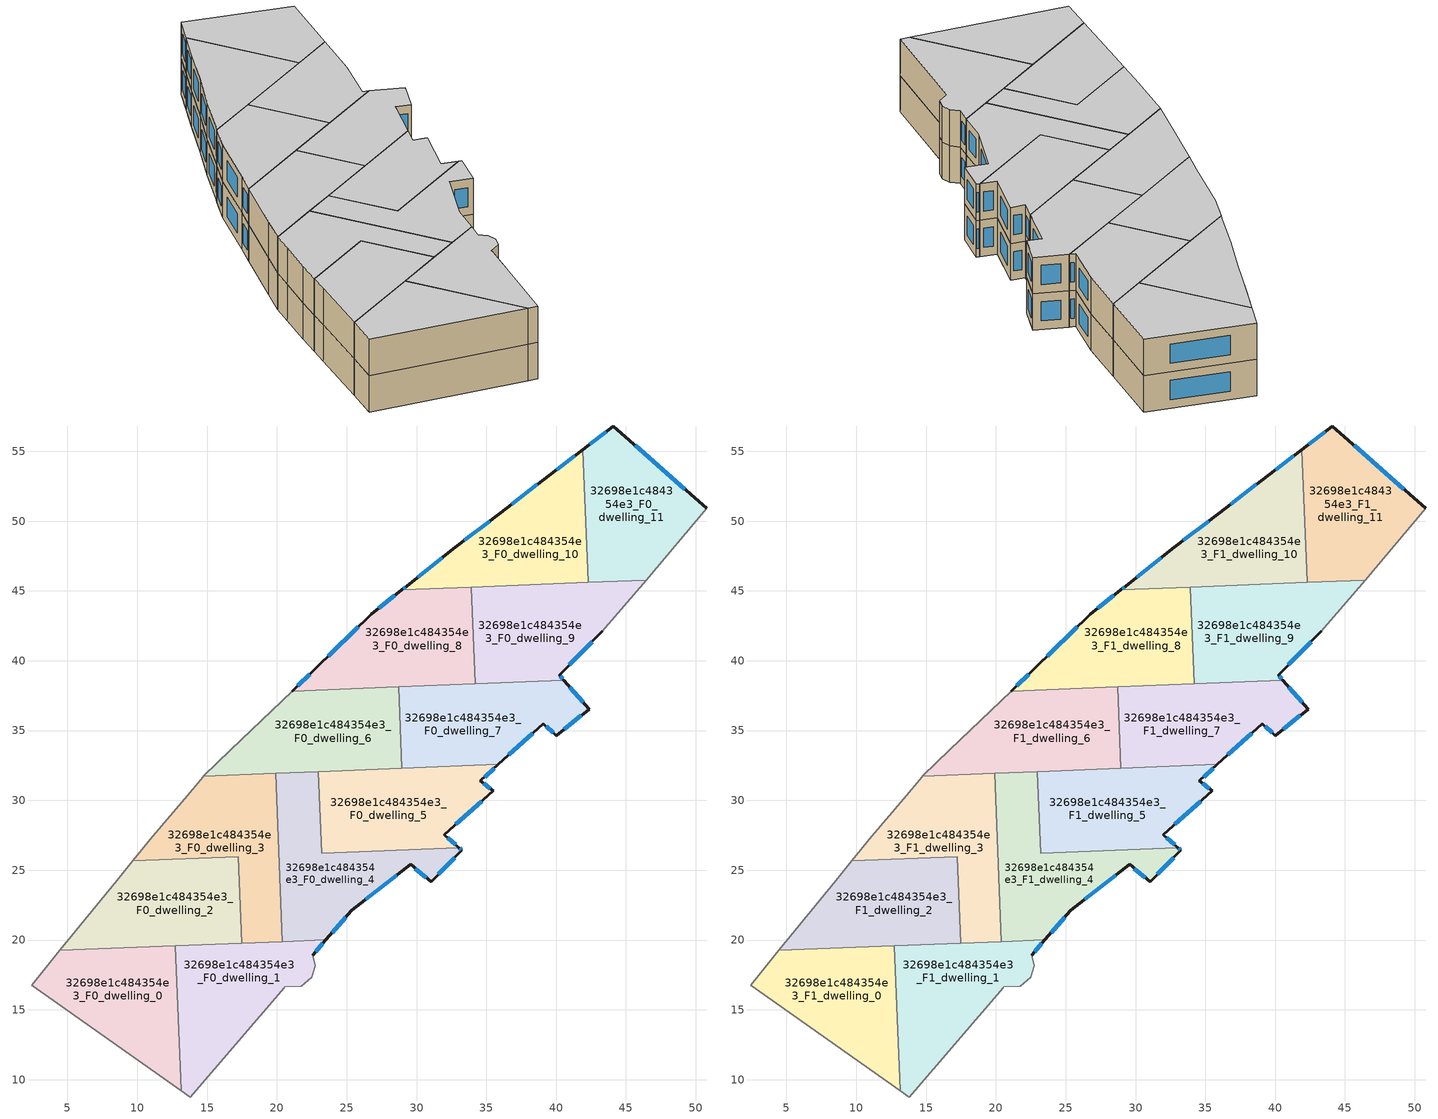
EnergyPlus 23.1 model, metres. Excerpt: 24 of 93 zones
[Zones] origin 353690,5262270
32698e1c484354e3_F0_dwelling_0
 floor ground (EU_floor_Construction): 12.72,19.59 13.14,9.21 2.43,16.77 4.46,19.25 z0
 wall adiabatic (EU_wall_Construction): 12.72,19.59 4.46,19.25 2.43,16.77 13.14,9.21 z0:3
 wall to 32698e1c484354e3_F0_dwelling_1 (EU_wall_Construction): 13.14,9.21 12.72,19.59 z0:3
32698e1c484354e3_F0_dwelling_1
 floor ground (EU_floor_Construction): 23.52,20.02 22.56,18.91 22.74,18.15 22.5,17.33 21.73,16.68 20.58,16.64 20.54,16.59 13.79,8.76 13.14,9.21 12.72,19.59 z0
 wall outside (EU_wall_Construction): 22.56,18.91 23.52,20.02 z0:3
 wall adiabatic (EU_wall_Construction): 13.14,9.21 13.79,8.76 20.54,16.59 20.58,16.64 21.73,16.68 22.5,17.33 22.74,18.15 22.56,18.91 z0:3
 wall to 32698e1c484354e3_F0_dwelling_2 (EU_wall_Construction): 17.5,19.78 12.72,19.59 z0:3
 wall to 32698e1c484354e3_F0_dwelling_4 (EU_wall_Construction): 23.52,20.02 20.39,19.89 z0:3
 wall to 32698e1c484354e3_F0_dwelling_3 (EU_wall_Construction): 20.39,19.89 17.5,19.78 z0:3
 window (EU_Window_Construction): 22.78,19.17 23.29,19.76 z0.7:2.3
32698e1c484354e3_F0_dwelling_10
 floor ground (EU_floor_Construction): 41.91,55.12 42.29,45.62 28.96,45.08 29.28,45.34 32.64,48.02 36.03,50.59 39.47,53.25 z0
 wall outside (EU_wall_Construction): 41.91,55.12 39.47,53.25 36.03,50.59 32.64,48.02 29.28,45.34 28.96,45.08 z0:3
 wall to 32698e1c484354e3_F0_dwelling_11 (EU_wall_Construction): 42.29,45.62 41.91,55.12 z0:3
 wall to 32698e1c484354e3_F0_dwelling_9 (EU_wall_Construction): 33.94,45.28 42.29,45.62 z0:3
 wall to 32698e1c484354e3_F0_dwelling_8 (EU_wall_Construction): 28.96,45.08 33.94,45.28 z0:3
 window (EU_Window_Construction): 29.21,45.28 29.03,45.15 / 31.85,47.39 30.07,45.97 / 35.23,49.99 33.43,48.62 / 38.66,52.63 36.84,51.22 / 41.33,54.68 40.04,53.69 z0.7:2.3
32698e1c484354e3_F0_dwelling_11
 floor ground (EU_floor_Construction): 50.79,50.91 46.44,45.79 42.29,45.62 41.91,55.12 44.11,56.82 z0
 wall outside (EU_wall_Construction): 50.79,50.91 44.11,56.82 41.91,55.12 z0:3
 wall adiabatic (EU_wall_Construction): 46.44,45.79 50.79,50.91 z0:3
 wall to 32698e1c484354e3_F0_dwelling_9 (EU_wall_Construction): 42.29,45.62 46.44,45.79 z0:3
 window (EU_Window_Construction): 43.59,56.42 42.42,55.52 / 49.22,52.3 45.68,55.43 z0.7:2.3
32698e1c484354e3_F0_dwelling_2
 floor ground (EU_floor_Construction): 17.25,25.97 17.5,19.78 4.46,19.25 8.53,24.25 9.68,25.67 z0
 wall adiabatic (EU_wall_Construction): 9.68,25.67 8.53,24.25 4.46,19.25 12.72,19.59 z0:3
 wall to 32698e1c484354e3_F0_dwelling_3 (EU_wall_Construction): 17.5,19.78 17.25,25.97 9.68,25.67 z0:3
32698e1c484354e3_F0_dwelling_3
 floor ground (EU_floor_Construction): 19.91,31.93 20.39,19.89 17.5,19.78 17.25,25.97 9.68,25.67 11.1,27.43 13.41,30.13 14.72,31.71 14.73,31.73 z0
 wall adiabatic (EU_wall_Construction): 14.73,31.73 14.72,31.71 13.41,30.13 11.1,27.43 9.68,25.67 z0:3
 wall to 32698e1c484354e3_F0_dwelling_4 (EU_wall_Construction): 20.39,19.89 19.91,31.93 z0:3
 wall to 32698e1c484354e3_F0_dwelling_6 (EU_wall_Construction): 19.91,31.93 14.73,31.73 z0:3
32698e1c484354e3_F0_dwelling_4
 floor ground (EU_floor_Construction): 33.04,26.6 33.25,26.42 31.04,24.17 29.57,25.41 25.36,22.15 23.52,20.02 20.39,19.89 19.91,31.93 22.98,32.06 23.21,26.21 z0
 wall outside (EU_wall_Construction): 23.52,20.02 25.36,22.15 29.57,25.41 31.04,24.17 33.25,26.42 33.04,26.6 z0:3
 wall to 32698e1c484354e3_F0_dwelling_5 (EU_wall_Construction): 33.04,26.6 23.21,26.21 22.98,32.06 z0:3
 wall to 32698e1c484354e3_F0_dwelling_6 (EU_wall_Construction): 22.98,32.06 19.91,31.93 z0:3
 window (EU_Window_Construction): 23.95,20.52 24.93,21.65 / 33.2,26.46 33.09,26.56 / 31.56,24.7 32.73,25.89 / 29.91,25.12 30.69,24.46 / 26.35,22.91 28.58,24.64 z0.7:2.3
32698e1c484354e3_F0_dwelling_5
 floor ground (EU_floor_Construction): 35.87,32.58 34.58,31.4 35.51,30.68 31.99,27.54 33.04,26.6 23.21,26.21 22.98,32.06 z0
 wall outside (EU_wall_Construction): 33.04,26.6 31.99,27.54 35.51,30.68 34.58,31.4 35.87,32.58 z0:3
 wall to 32698e1c484354e3_F0_dwelling_7 (EU_wall_Construction): 35.87,32.58 28.95,32.3 z0:3
 wall to 32698e1c484354e3_F0_dwelling_6 (EU_wall_Construction): 28.95,32.3 22.98,32.06 z0:3
 window (EU_Window_Construction): 32.79,26.82 32.24,27.32 / 34.88,31.68 35.56,32.3 / 35.29,30.85 34.8,31.23 / 32.82,28.28 34.68,29.94 z0.7:2.3
32698e1c484354e3_F0_dwelling_6
 floor ground (EU_floor_Construction): 28.72,38.13 28.95,32.3 14.73,31.73 16.69,33.62 21.09,37.83 z0
 wall adiabatic (EU_wall_Construction): 21.09,37.83 16.69,33.62 14.73,31.73 z0:3
 wall to 32698e1c484354e3_F0_dwelling_7 (EU_wall_Construction): 28.95,32.3 28.72,38.13 z0:3
 wall to 32698e1c484354e3_F0_dwelling_8 (EU_wall_Construction): 28.72,38.13 21.09,37.83 z0:3
32698e1c484354e3_F0_dwelling_7
 floor ground (EU_floor_Construction): 40.53,38.61 42.36,36.53 40.02,34.63 39.07,35.5 35.87,32.58 28.95,32.3 28.72,38.13 z0
 wall outside (EU_wall_Construction): 35.87,32.58 39.07,35.5 40.02,34.63 42.36,36.53 40.53,38.61 z0:3
 wall to 32698e1c484354e3_F0_dwelling_9 (EU_wall_Construction): 40.53,38.61 34.21,38.36 z0:3
 wall to 32698e1c484354e3_F0_dwelling_8 (EU_wall_Construction): 34.22,38.36 28.72,38.13 z0:3
 window (EU_Window_Construction): 36.62,33.26 38.32,34.82 / 41.93,37.02 40.96,38.12 / 40.57,35.08 41.81,36.09 / 39.29,35.3 39.8,34.84 z0.7:2.3
32698e1c484354e3_F0_dwelling_8
 floor ground (EU_floor_Construction): 33.94,45.28 34.22,38.36 21.09,37.83 22.74,39.41 26.77,43.35 28.96,45.08 z0
 wall outside (EU_wall_Construction): 28.96,45.08 26.77,43.35 22.74,39.41 21.09,37.83 z0:3
 wall to 32698e1c484354e3_F0_dwelling_9 (EU_wall_Construction): 34.22,38.36 33.94,45.28 z0:3
 window (EU_Window_Construction): 22.36,39.04 21.48,38.2 / 25.82,42.42 23.69,40.34 / 28.44,44.68 27.28,43.76 z0.7:2.3
32698e1c484354e3_F0_dwelling_9
 floor ground (EU_floor_Construction): 46.44,45.79 43.32,42.11 40.21,38.98 40.53,38.61 34.22,38.36 33.94,45.28 z0
 wall outside (EU_wall_Construction): 40.53,38.61 40.21,38.98 43.32,42.11 z0:3
 wall adiabatic (EU_wall_Construction): 43.32,42.11 46.44,45.79 z0:3
 window (EU_Window_Construction): 40.94,39.71 42.59,41.38 / 40.46,38.7 40.29,38.89 z0.7:2.3
32698e1c484354e3_F1_dwelling_0
 floor to 32698e1c484354e3_F0_dwelling_0 (EU_floor_Construction): 12.72,19.59 13.14,9.21 2.43,16.77 4.46,19.25 z3
 wall adiabatic (EU_wall_Construction): 12.72,19.59 4.46,19.25 2.43,16.77 13.14,9.21 z3:6
 wall to 32698e1c484354e3_F1_dwelling_1 (EU_wall_Construction): 13.14,9.21 12.72,19.59 z3:6
 ceiling to 32698e1c484354e3_F2_dwelling_0 (EU_floor_Construction): 13.14,9.21 12.72,19.59 4.46,19.25 2.43,16.77 z6
32698e1c484354e3_F1_dwelling_1
 floor to 32698e1c484354e3_F0_dwelling_1 (EU_floor_Construction): 23.52,20.02 22.56,18.91 22.74,18.15 22.5,17.33 21.73,16.68 20.58,16.64 20.54,16.59 13.79,8.76 13.14,9.21 12.72,19.59 z3
 wall outside (EU_wall_Construction): 22.56,18.91 23.52,20.02 z3:6
 wall adiabatic (EU_wall_Construction): 13.14,9.21 13.79,8.76 20.54,16.59 20.58,16.64 21.73,16.68 22.5,17.33 22.74,18.15 22.56,18.91 z3:6
 wall to 32698e1c484354e3_F1_dwelling_2 (EU_wall_Construction): 17.5,19.78 12.72,19.59 z3:6
 wall to 32698e1c484354e3_F1_dwelling_4 (EU_wall_Construction): 23.52,20.02 20.39,19.89 z3:6
 wall to 32698e1c484354e3_F1_dwelling_3 (EU_wall_Construction): 20.39,19.89 17.5,19.78 z3:6
 window (EU_Window_Construction): 22.78,19.17 23.29,19.76 z3.7:5.3
 ceiling to 32698e1c484354e3_F2_dwelling_1 (EU_floor_Construction): 21.73,16.68 22.5,17.33 22.74,18.15 22.56,18.91 23.52,20.02 12.72,19.59 13.14,9.21 13.79,8.76 20.54,16.59 20.58,16.64 z6
32698e1c484354e3_F1_dwelling_10
 floor to 32698e1c484354e3_F0_dwelling_10 (EU_floor_Construction): 41.91,55.12 42.29,45.62 28.96,45.08 29.28,45.34 32.64,48.02 36.03,50.59 39.47,53.25 z3
 wall outside (EU_wall_Construction): 41.91,55.12 39.47,53.25 36.03,50.59 32.64,48.02 29.28,45.34 28.96,45.08 z3:6
 wall to 32698e1c484354e3_F1_dwelling_11 (EU_wall_Construction): 42.29,45.62 41.91,55.12 z3:6
 wall to 32698e1c484354e3_F1_dwelling_9 (EU_wall_Construction): 33.94,45.28 42.29,45.62 z3:6
 wall to 32698e1c484354e3_F1_dwelling_8 (EU_wall_Construction): 28.96,45.08 33.94,45.28 z3:6
 window (EU_Window_Construction): 29.21,45.28 29.03,45.15 / 31.85,47.39 30.07,45.97 / 35.23,49.99 33.43,48.62 / 38.66,52.63 36.84,51.22 / 41.33,54.68 40.04,53.69 z3.7:5.3
 ceiling to 32698e1c484354e3_F2_dwelling_10 (EU_floor_Construction): 42.29,45.62 41.91,55.12 39.47,53.25 36.03,50.59 32.64,48.02 29.28,45.34 28.96,45.08 z6
32698e1c484354e3_F1_dwelling_11
 floor to 32698e1c484354e3_F0_dwelling_11 (EU_floor_Construction): 50.79,50.91 46.44,45.79 42.29,45.62 41.91,55.12 44.11,56.82 z3
 wall outside (EU_wall_Construction): 50.79,50.91 44.11,56.82 41.91,55.12 z3:6
 wall adiabatic (EU_wall_Construction): 46.44,45.79 50.79,50.91 z3:6
 wall to 32698e1c484354e3_F1_dwelling_9 (EU_wall_Construction): 42.29,45.62 46.44,45.79 z3:6
 window (EU_Window_Construction): 43.59,56.42 42.42,55.52 / 49.22,52.3 45.68,55.43 z3.7:5.3
 ceiling to 32698e1c484354e3_F2_dwelling_11 (EU_floor_Construction): 46.44,45.79 50.79,50.91 44.11,56.82 41.91,55.12 42.29,45.62 z6
32698e1c484354e3_F1_dwelling_2
 floor to 32698e1c484354e3_F0_dwelling_2 (EU_floor_Construction): 17.25,25.97 17.5,19.78 4.46,19.25 8.53,24.25 9.68,25.67 z3
 wall adiabatic (EU_wall_Construction): 9.68,25.67 8.53,24.25 4.46,19.25 12.72,19.59 z3:6
 wall to 32698e1c484354e3_F1_dwelling_3 (EU_wall_Construction): 17.5,19.78 17.25,25.97 9.68,25.67 z3:6
 ceiling to 32698e1c484354e3_F2_dwelling_2 (EU_floor_Construction): 17.5,19.78 17.25,25.97 9.68,25.67 8.53,24.25 4.46,19.25 z6
32698e1c484354e3_F1_dwelling_3
 floor to 32698e1c484354e3_F0_dwelling_3 (EU_floor_Construction): 19.91,31.93 20.39,19.89 17.5,19.78 17.25,25.97 9.68,25.67 11.1,27.43 13.41,30.13 14.72,31.71 14.73,31.73 z3
 wall adiabatic (EU_wall_Construction): 14.73,31.73 14.72,31.71 13.41,30.13 11.1,27.43 9.68,25.67 z3:6
 wall to 32698e1c484354e3_F1_dwelling_4 (EU_wall_Construction): 20.39,19.89 19.91,31.93 z3:6
 wall to 32698e1c484354e3_F1_dwelling_6 (EU_wall_Construction): 19.91,31.93 14.73,31.73 z3:6
 ceiling to 32698e1c484354e3_F2_dwelling_3 (EU_floor_Construction): 20.39,19.89 19.91,31.93 14.73,31.73 14.72,31.71 13.41,30.13 11.1,27.43 9.68,25.67 17.25,25.97 17.5,19.78 z6
32698e1c484354e3_F1_dwelling_4
 floor to 32698e1c484354e3_F0_dwelling_4 (EU_floor_Construction): 33.04,26.6 33.25,26.42 31.04,24.17 29.57,25.41 25.36,22.15 23.52,20.02 20.39,19.89 19.91,31.93 22.98,32.06 23.21,26.21 z3
 wall outside (EU_wall_Construction): 23.52,20.02 25.36,22.15 29.57,25.41 31.04,24.17 33.25,26.42 33.04,26.6 z3:6
 wall to 32698e1c484354e3_F1_dwelling_5 (EU_wall_Construction): 33.04,26.6 23.21,26.21 22.98,32.06 z3:6
 wall to 32698e1c484354e3_F1_dwelling_6 (EU_wall_Construction): 22.98,32.06 19.91,31.93 z3:6
 window (EU_Window_Construction): 23.95,20.52 24.93,21.65 / 33.2,26.46 33.09,26.56 / 31.56,24.7 32.73,25.89 / 29.91,25.12 30.69,24.46 / 26.35,22.91 28.58,24.64 z3.7:5.3
 ceiling to 32698e1c484354e3_F2_dwelling_4 (EU_floor_Construction): 31.04,24.17 33.25,26.42 33.04,26.6 23.21,26.21 22.98,32.06 19.91,31.93 20.39,19.89 23.52,20.02 25.36,22.15 29.57,25.41 z6
32698e1c484354e3_F1_dwelling_5
 floor to 32698e1c484354e3_F0_dwelling_5 (EU_floor_Construction): 35.87,32.58 34.58,31.4 35.51,30.68 31.99,27.54 33.04,26.6 23.21,26.21 22.98,32.06 z3
 wall outside (EU_wall_Construction): 33.04,26.6 31.99,27.54 35.51,30.68 34.58,31.4 35.87,32.58 z3:6
 wall to 32698e1c484354e3_F1_dwelling_7 (EU_wall_Construction): 35.87,32.58 28.95,32.3 z3:6
 wall to 32698e1c484354e3_F1_dwelling_6 (EU_wall_Construction): 28.95,32.3 22.98,32.06 z3:6
 window (EU_Window_Construction): 32.79,26.82 32.24,27.32 / 34.88,31.68 35.56,32.3 / 35.29,30.85 34.8,31.23 / 32.82,28.28 34.68,29.94 z3.7:5.3
 ceiling to 32698e1c484354e3_F2_dwelling_5 (EU_floor_Construction): 33.04,26.6 31.99,27.54 35.51,30.68 34.58,31.4 35.87,32.58 22.98,32.06 23.21,26.21 z6
32698e1c484354e3_F1_dwelling_6
 floor to 32698e1c484354e3_F0_dwelling_6 (EU_floor_Construction): 28.72,38.13 28.95,32.3 14.73,31.73 16.69,33.62 21.09,37.83 z3
 wall adiabatic (EU_wall_Construction): 21.09,37.83 16.69,33.62 14.73,31.73 z3:6
 wall to 32698e1c484354e3_F1_dwelling_7 (EU_wall_Construction): 28.95,32.3 28.72,38.13 z3:6
 wall to 32698e1c484354e3_F1_dwelling_8 (EU_wall_Construction): 28.72,38.13 21.09,37.83 z3:6
 ceiling to 32698e1c484354e3_F2_dwelling_6 (EU_floor_Construction): 28.95,32.3 28.72,38.13 21.09,37.83 16.69,33.62 14.73,31.73 z6
32698e1c484354e3_F1_dwelling_7
 floor to 32698e1c484354e3_F0_dwelling_7 (EU_floor_Construction): 40.53,38.61 42.36,36.53 40.02,34.63 39.07,35.5 35.87,32.58 28.95,32.3 28.72,38.13 z3
 wall outside (EU_wall_Construction): 35.87,32.58 39.07,35.5 40.02,34.63 42.36,36.53 40.53,38.61 z3:6
 wall to 32698e1c484354e3_F1_dwelling_9 (EU_wall_Construction): 40.53,38.61 34.21,38.36 z3:6
 wall to 32698e1c484354e3_F1_dwelling_8 (EU_wall_Construction): 34.22,38.36 28.72,38.13 z3:6
 window (EU_Window_Construction): 36.62,33.26 38.32,34.82 / 41.93,37.02 40.96,38.12 / 40.57,35.08 41.81,36.09 / 39.29,35.3 39.8,34.84 z3.7:5.3
 ceiling to 32698e1c484354e3_F2_dwelling_7 (EU_floor_Construction): 40.02,34.63 42.36,36.53 40.53,38.61 28.72,38.13 28.95,32.3 35.87,32.58 39.07,35.5 z6
32698e1c484354e3_F1_dwelling_8
 floor to 32698e1c484354e3_F0_dwelling_8 (EU_floor_Construction): 33.94,45.28 34.22,38.36 21.09,37.83 22.74,39.41 26.77,43.35 28.96,45.08 z3
 wall outside (EU_wall_Construction): 28.96,45.08 26.77,43.35 22.74,39.41 21.09,37.83 z3:6
 wall to 32698e1c484354e3_F1_dwelling_9 (EU_wall_Construction): 34.22,38.36 33.94,45.28 z3:6
 window (EU_Window_Construction): 22.36,39.04 21.48,38.2 / 25.82,42.42 23.69,40.34 / 28.44,44.68 27.28,43.76 z3.7:5.3
 ceiling to 32698e1c484354e3_F2_dwelling_8 (EU_floor_Construction): 34.22,38.36 33.94,45.28 28.96,45.08 26.77,43.35 22.74,39.41 21.09,37.83 z6
32698e1c484354e3_F1_dwelling_9
 floor to 32698e1c484354e3_F0_dwelling_9 (EU_floor_Construction): 46.44,45.79 43.32,42.11 40.21,38.98 40.53,38.61 34.22,38.36 33.94,45.28 z3
 wall outside (EU_wall_Construction): 40.53,38.61 40.21,38.98 43.32,42.11 z3:6
 wall adiabatic (EU_wall_Construction): 43.32,42.11 46.44,45.79 z3:6
 window (EU_Window_Construction): 40.94,39.71 42.59,41.38 / 40.46,38.7 40.29,38.89 z3.7:5.3
 ceiling to 32698e1c484354e3_F2_dwelling_9 (EU_floor_Construction): 43.32,42.11 46.44,45.79 33.94,45.28 34.22,38.36 40.53,38.61 40.21,38.98 z6
[Building]
EU S2 Campaign: North Axis=0; Terrain=City; Solar Distribution=FullExterior
[Site:Location]
Budapest.Ferenc.Liszt.Intl.AP: Latitude=47.437; Longitude=19.256; Time Zone=1; Elevation=185
[SizingPeriod:WeatherFileDays]
AnnualSizingPeriod: Begin Month=1; Begin Day of Month=1; End Month=12; End Day of Month=31; Day of Week for Start Day=Monday; Use Weather File Daylight Saving Period=No; Use Weather File Rain and Snow Indicators=No
[MATERIAL]
EU_InternalMass_Material: Roughness=MediumRough; Thickness=0.1; Conductivity=1; Density=1800; Specific Heat=900; Thermal Absorptance=0.9; Solar Absorptance=0.7; Visible Absorptance=0.7
[MATERIAL:NOMASS] Roughness=MediumRough; Thermal Absorptance=0.9; Solar Absorptance=0.7; Visible Absorptance=0.7
Name | Thermal Resistance
EU_wall_NoMass | 0.832559
EU_floor_NoMass | 0.872794
[WINDOWMATERIAL:SIMPLEGLAZINGSYSTEM]
EU_Window_SimpleGlazing: UFactor=2.79869; Solar Heat Gain Coefficient=0.75; Visible Transmittance=0.75
[CONSTRUCTION]
EU_wall_Construction: EU_wall_NoMass
EU_floor_Construction: EU_floor_NoMass
EU_Window_Construction: EU_Window_SimpleGlazing
EU_InternalMass_Construction: EU_InternalMass_Material
[ZONE] Type=1; Multiplier=1; Ceiling Height=autocalculate; Floor Area=autocalculate; Part of Total Floor Area=Yes
Name | Volume
32698e1c484354e3_F0_dwelling_0; 32698e1c484354e3_F1_dwelling_0; 32698e1c484354e3_F0_dwelling_11; 32698e1c484354e3_F1_dwelling_11 | 191.613
32698e1c484354e3_F0_dwelling_1; 32698e1c484354e3_F1_dwelling_1; 32698e1c484354e3_F0_dwelling_7; 32698e1c484354e3_F1_dwelling_7 | 191.618
32698e1c484354e3_F0_dwelling_10; 32698e1c484354e3_F1_dwelling_10; 32698e1c484354e3_F0_dwelling_8; 32698e1c484354e3_F1_dwelling_8 | 191.615
32698e1c484354e3_F0_dwelling_2; 32698e1c484354e3_F1_dwelling_2 | 191.607
32698e1c484354e3_F0_dwelling_3; 32698e1c484354e3_F1_dwelling_3 | 191.606
32698e1c484354e3_F0_dwelling_4; 32698e1c484354e3_F1_dwelling_4 | 191.629
32698e1c484354e3_F0_dwelling_5; 32698e1c484354e3_F1_dwelling_5; 32698e1c484354e3_F0_dwelling_9; 32698e1c484354e3_F1_dwelling_9 | 191.621
32698e1c484354e3_F0_dwelling_6; 32698e1c484354e3_F1_dwelling_6 | 191.62
[INTERNALMASS] Construction=EU_InternalMass_Construction
Name | Zone or ZoneList | Surface Area
32698e1c484354e3_F0_dwelling_0_EU_InternalMass | 32698e1c484354e3_F0_dwelling_0 | 63.8714
32698e1c484354e3_F0_dwelling_1_EU_InternalMass | 32698e1c484354e3_F0_dwelling_1 | 63.8723
32698e1c484354e3_F0_dwelling_2_EU_InternalMass | 32698e1c484354e3_F0_dwelling_2 | 63.869
32698e1c484354e3_F0_dwelling_3_EU_InternalMass | 32698e1c484354e3_F0_dwelling_3 | 63.8686
32698e1c484354e3_F0_dwelling_4_EU_InternalMass | 32698e1c484354e3_F0_dwelling_4 | 63.8767
32698e1c484354e3_F0_dwelling_5_EU_InternalMass | 32698e1c484354e3_F0_dwelling_5 | 63.8737
32698e1c484354e3_F0_dwelling_6_EU_InternalMass | 32698e1c484354e3_F0_dwelling_6 | 63.8744
32698e1c484354e3_F0_dwelling_7_EU_InternalMass | 32698e1c484354e3_F0_dwelling_7 | 63.8725
32698e1c484354e3_F0_dwelling_8_EU_InternalMass | 32698e1c484354e3_F0_dwelling_8 | 63.8726
32698e1c484354e3_F0_dwelling_9_EU_InternalMass | 32698e1c484354e3_F0_dwelling_9 | 63.8738
32698e1c484354e3_F0_dwelling_10_EU_InternalMass | 32698e1c484354e3_F0_dwelling_10 | 63.8712
32698e1c484354e3_F0_dwelling_11_EU_InternalMass | 32698e1c484354e3_F0_dwelling_11 | 63.8703
32698e1c484354e3_F1_dwelling_0_EU_InternalMass | 32698e1c484354e3_F1_dwelling_0 | 63.8714
32698e1c484354e3_F1_dwelling_1_EU_InternalMass | 32698e1c484354e3_F1_dwelling_1 | 63.8723
32698e1c484354e3_F1_dwelling_2_EU_InternalMass | 32698e1c484354e3_F1_dwelling_2 | 63.869
32698e1c484354e3_F1_dwelling_3_EU_InternalMass | 32698e1c484354e3_F1_dwelling_3 | 63.8686
32698e1c484354e3_F1_dwelling_4_EU_InternalMass | 32698e1c484354e3_F1_dwelling_4 | 63.8767
32698e1c484354e3_F1_dwelling_5_EU_InternalMass | 32698e1c484354e3_F1_dwelling_5 | 63.8737
32698e1c484354e3_F1_dwelling_6_EU_InternalMass | 32698e1c484354e3_F1_dwelling_6 | 63.8744
32698e1c484354e3_F1_dwelling_7_EU_InternalMass | 32698e1c484354e3_F1_dwelling_7 | 63.8725
32698e1c484354e3_F1_dwelling_8_EU_InternalMass | 32698e1c484354e3_F1_dwelling_8 | 63.8726
32698e1c484354e3_F1_dwelling_9_EU_InternalMass | 32698e1c484354e3_F1_dwelling_9 | 63.8738
32698e1c484354e3_F1_dwelling_10_EU_InternalMass | 32698e1c484354e3_F1_dwelling_10 | 63.8712
32698e1c484354e3_F1_dwelling_11_EU_InternalMass | 32698e1c484354e3_F1_dwelling_11 | 63.8703
[OTHEREQUIPMENT] Fuel Type=Electricity; Design Level Calculation Method=Watts/Area; Power per Zone Floor Area=1; Fraction Latent=0; Fraction Radiant=0; Fraction Lost=0; Carbon Dioxide Generation Rate=0; EndUse Subcategory=EU_Step8_InternalGains
Name | Zone or ZoneList or Space or SpaceList | Schedule
EU_Step8_InternalGain_32698e1c484354e3_F0_dwelling_0_f000 | 32698e1c484354e3_F0_dwelling_0 | EU_Step8_GainSchedule_32698e1c484354e3_F0_dwelling_0_f000
EU_Step8_InternalGain_32698e1c484354e3_F0_dwelling_1_f000 | 32698e1c484354e3_F0_dwelling_1 | EU_Step8_GainSchedule_32698e1c484354e3_F0_dwelling_1_f000
EU_Step8_InternalGain_32698e1c484354e3_F0_dwelling_2_f000 | 32698e1c484354e3_F0_dwelling_2 | EU_Step8_GainSchedule_32698e1c484354e3_F0_dwelling_2_f000
EU_Step8_InternalGain_32698e1c484354e3_F0_dwelling_3_f000 | 32698e1c484354e3_F0_dwelling_3 | EU_Step8_GainSchedule_32698e1c484354e3_F0_dwelling_3_f000
EU_Step8_InternalGain_32698e1c484354e3_F0_dwelling_4_f000 | 32698e1c484354e3_F0_dwelling_4 | EU_Step8_GainSchedule_32698e1c484354e3_F0_dwelling_4_f000
EU_Step8_InternalGain_32698e1c484354e3_F0_dwelling_5_f000 | 32698e1c484354e3_F0_dwelling_5 | EU_Step8_GainSchedule_32698e1c484354e3_F0_dwelling_5_f000
EU_Step8_InternalGain_32698e1c484354e3_F0_dwelling_6_f000 | 32698e1c484354e3_F0_dwelling_6 | EU_Step8_GainSchedule_32698e1c484354e3_F0_dwelling_6_f000
EU_Step8_InternalGain_32698e1c484354e3_F0_dwelling_7_f000 | 32698e1c484354e3_F0_dwelling_7 | EU_Step8_GainSchedule_32698e1c484354e3_F0_dwelling_7_f000
EU_Step8_InternalGain_32698e1c484354e3_F0_dwelling_8_f000 | 32698e1c484354e3_F0_dwelling_8 | EU_Step8_GainSchedule_32698e1c484354e3_F0_dwelling_8_f000
EU_Step8_InternalGain_32698e1c484354e3_F0_dwelling_9_f000 | 32698e1c484354e3_F0_dwelling_9 | EU_Step8_GainSchedule_32698e1c484354e3_F0_dwelling_9_f000
EU_Step8_InternalGain_32698e1c484354e3_F0_dwelling_10_f000 | 32698e1c484354e3_F0_dwelling_10 | EU_Step8_GainSchedule_32698e1c484354e3_F0_dwelling_10_f000
EU_Step8_InternalGain_32698e1c484354e3_F0_dwelling_11_f000 | 32698e1c484354e3_F0_dwelling_11 | EU_Step8_GainSchedule_32698e1c484354e3_F0_dwelling_11_f000
EU_Step8_InternalGain_32698e1c484354e3_F1_dwelling_0_f000 | 32698e1c484354e3_F1_dwelling_0 | EU_Step8_GainSchedule_32698e1c484354e3_F1_dwelling_0_f000
EU_Step8_InternalGain_32698e1c484354e3_F1_dwelling_1_f000 | 32698e1c484354e3_F1_dwelling_1 | EU_Step8_GainSchedule_32698e1c484354e3_F1_dwelling_1_f000
EU_Step8_InternalGain_32698e1c484354e3_F1_dwelling_2_f000 | 32698e1c484354e3_F1_dwelling_2 | EU_Step8_GainSchedule_32698e1c484354e3_F1_dwelling_2_f000
EU_Step8_InternalGain_32698e1c484354e3_F1_dwelling_3_f000 | 32698e1c484354e3_F1_dwelling_3 | EU_Step8_GainSchedule_32698e1c484354e3_F1_dwelling_3_f000
EU_Step8_InternalGain_32698e1c484354e3_F1_dwelling_4_f000 | 32698e1c484354e3_F1_dwelling_4 | EU_Step8_GainSchedule_32698e1c484354e3_F1_dwelling_4_f000
EU_Step8_InternalGain_32698e1c484354e3_F1_dwelling_5_f000 | 32698e1c484354e3_F1_dwelling_5 | EU_Step8_GainSchedule_32698e1c484354e3_F1_dwelling_5_f000
EU_Step8_InternalGain_32698e1c484354e3_F1_dwelling_6_f000 | 32698e1c484354e3_F1_dwelling_6 | EU_Step8_GainSchedule_32698e1c484354e3_F1_dwelling_6_f000
EU_Step8_InternalGain_32698e1c484354e3_F1_dwelling_7_f000 | 32698e1c484354e3_F1_dwelling_7 | EU_Step8_GainSchedule_32698e1c484354e3_F1_dwelling_7_f000
EU_Step8_InternalGain_32698e1c484354e3_F1_dwelling_8_f000 | 32698e1c484354e3_F1_dwelling_8 | EU_Step8_GainSchedule_32698e1c484354e3_F1_dwelling_8_f000
EU_Step8_InternalGain_32698e1c484354e3_F1_dwelling_9_f000 | 32698e1c484354e3_F1_dwelling_9 | EU_Step8_GainSchedule_32698e1c484354e3_F1_dwelling_9_f000
EU_Step8_InternalGain_32698e1c484354e3_F1_dwelling_10_f000 | 32698e1c484354e3_F1_dwelling_10 | EU_Step8_GainSchedule_32698e1c484354e3_F1_dwelling_10_f000
EU_Step8_InternalGain_32698e1c484354e3_F1_dwelling_11_f000 | 32698e1c484354e3_F1_dwelling_11 | EU_Step8_GainSchedule_32698e1c484354e3_F1_dwelling_11_f000
[ZONEVENTILATION:DESIGNFLOWRATE] Schedule=EU_AlwaysOn; Design Flow Rate Calculation Method=AirChanges/Hour; Air Changes per Hour=0.475469; Ventilation Type=Natural; Fan Pressure Rise=0; Fan Total Efficiency=1; Constant Term Coefficient=1; Temperature Term Coefficient=0; Velocity Term Coefficient=0; Velocity Squared Term Coefficient=0; Minimum Indoor Temperature=-100; Maximum Indoor Temperature=100; Delta Temperature=-100; Minimum Outdoor Temperature=-100; Maximum Outdoor Temperature=100; Maximum Wind Speed=40
Name | Zone or ZoneList or Space or SpaceList
EU_ConstantAir_32698e1c484354e3_F0_dwelling_0 | 32698e1c484354e3_F0_dwelling_0
EU_ConstantAir_32698e1c484354e3_F0_dwelling_1 | 32698e1c484354e3_F0_dwelling_1
EU_ConstantAir_32698e1c484354e3_F0_dwelling_2 | 32698e1c484354e3_F0_dwelling_2
EU_ConstantAir_32698e1c484354e3_F0_dwelling_3 | 32698e1c484354e3_F0_dwelling_3
EU_ConstantAir_32698e1c484354e3_F0_dwelling_4 | 32698e1c484354e3_F0_dwelling_4
EU_ConstantAir_32698e1c484354e3_F0_dwelling_5 | 32698e1c484354e3_F0_dwelling_5
EU_ConstantAir_32698e1c484354e3_F0_dwelling_6 | 32698e1c484354e3_F0_dwelling_6
EU_ConstantAir_32698e1c484354e3_F0_dwelling_7 | 32698e1c484354e3_F0_dwelling_7
EU_ConstantAir_32698e1c484354e3_F0_dwelling_8 | 32698e1c484354e3_F0_dwelling_8
EU_ConstantAir_32698e1c484354e3_F0_dwelling_9 | 32698e1c484354e3_F0_dwelling_9
EU_ConstantAir_32698e1c484354e3_F0_dwelling_10 | 32698e1c484354e3_F0_dwelling_10
EU_ConstantAir_32698e1c484354e3_F0_dwelling_11 | 32698e1c484354e3_F0_dwelling_11
EU_ConstantAir_32698e1c484354e3_F1_dwelling_0 | 32698e1c484354e3_F1_dwelling_0
EU_ConstantAir_32698e1c484354e3_F1_dwelling_1 | 32698e1c484354e3_F1_dwelling_1
EU_ConstantAir_32698e1c484354e3_F1_dwelling_2 | 32698e1c484354e3_F1_dwelling_2
EU_ConstantAir_32698e1c484354e3_F1_dwelling_3 | 32698e1c484354e3_F1_dwelling_3
EU_ConstantAir_32698e1c484354e3_F1_dwelling_4 | 32698e1c484354e3_F1_dwelling_4
EU_ConstantAir_32698e1c484354e3_F1_dwelling_5 | 32698e1c484354e3_F1_dwelling_5
EU_ConstantAir_32698e1c484354e3_F1_dwelling_6 | 32698e1c484354e3_F1_dwelling_6
EU_ConstantAir_32698e1c484354e3_F1_dwelling_7 | 32698e1c484354e3_F1_dwelling_7
EU_ConstantAir_32698e1c484354e3_F1_dwelling_8 | 32698e1c484354e3_F1_dwelling_8
EU_ConstantAir_32698e1c484354e3_F1_dwelling_9 | 32698e1c484354e3_F1_dwelling_9
EU_ConstantAir_32698e1c484354e3_F1_dwelling_10 | 32698e1c484354e3_F1_dwelling_10
EU_ConstantAir_32698e1c484354e3_F1_dwelling_11 | 32698e1c484354e3_F1_dwelling_11
[HVACTEMPLATE:THERMOSTAT] Constant Heating Setpoint=20; Constant Cooling Setpoint=50
EU_HeatOnly_32698e1c484354e3_F0_dwelling_0; EU_HeatOnly_32698e1c484354e3_F0_dwelling_1; EU_HeatOnly_32698e1c484354e3_F0_dwelling_2; EU_HeatOnly_32698e1c484354e3_F0_dwelling_3; EU_HeatOnly_32698e1c484354e3_F0_dwelling_4; EU_HeatOnly_32698e1c484354e3_F0_dwelling_5; EU_HeatOnly_32698e1c484354e3_F0_dwelling_6; EU_HeatOnly_32698e1c484354e3_F0_dwelling_7; EU_HeatOnly_32698e1c484354e3_F0_dwelling_8; EU_HeatOnly_32698e1c484354e3_F0_dwelling_9; EU_HeatOnly_32698e1c484354e3_F0_dwelling_10; EU_HeatOnly_32698e1c484354e3_F0_dwelling_11; EU_HeatOnly_32698e1c484354e3_F1_dwelling_0; EU_HeatOnly_32698e1c484354e3_F1_dwelling_1; EU_HeatOnly_32698e1c484354e3_F1_dwelling_2; EU_HeatOnly_32698e1c484354e3_F1_dwelling_3; EU_HeatOnly_32698e1c484354e3_F1_dwelling_4; EU_HeatOnly_32698e1c484354e3_F1_dwelling_5; EU_HeatOnly_32698e1c484354e3_F1_dwelling_6; EU_HeatOnly_32698e1c484354e3_F1_dwelling_7; EU_HeatOnly_32698e1c484354e3_F1_dwelling_8; EU_HeatOnly_32698e1c484354e3_F1_dwelling_9; EU_HeatOnly_32698e1c484354e3_F1_dwelling_10; EU_HeatOnly_32698e1c484354e3_F1_dwelling_11; EU_HeatOnly_32698e1c484354e3_F2_dwelling_0; EU_HeatOnly_32698e1c484354e3_F2_dwelling_1; EU_HeatOnly_32698e1c484354e3_F2_dwelling_2; EU_HeatOnly_32698e1c484354e3_F2_dwelling_3; EU_HeatOnly_32698e1c484354e3_F2_dwelling_4; EU_HeatOnly_32698e1c484354e3_F2_dwelling_5; EU_HeatOnly_32698e1c484354e3_F2_dwelling_6; EU_HeatOnly_32698e1c484354e3_F2_dwelling_7; EU_HeatOnly_32698e1c484354e3_F2_dwelling_8; EU_HeatOnly_32698e1c484354e3_F2_dwelling_9; EU_HeatOnly_32698e1c484354e3_F2_dwelling_10; EU_HeatOnly_32698e1c484354e3_F2_dwelling_11; EU_HeatOnly_32698e1c484354e3_F3_dwelling_0; EU_HeatOnly_32698e1c484354e3_F3_dwelling_1; EU_HeatOnly_32698e1c484354e3_F3_dwelling_2; EU_HeatOnly_32698e1c484354e3_F3_dwelling_3; EU_HeatOnly_32698e1c484354e3_F3_dwelling_4; EU_HeatOnly_32698e1c484354e3_F3_dwelling_5; EU_HeatOnly_32698e1c484354e3_F3_dwelling_6; EU_HeatOnly_32698e1c484354e3_F3_dwelling_7; EU_HeatOnly_32698e1c484354e3_F3_dwelling_8; EU_HeatOnly_32698e1c484354e3_F3_dwelling_9; EU_HeatOnly_32698e1c484354e3_F3_dwelling_10; EU_HeatOnly_32698e1c484354e3_F3_dwelling_11; EU_HeatOnly_32698e1c484354e3_F4_dwelling_0; EU_HeatOnly_32698e1c484354e3_F4_dwelling_1; EU_HeatOnly_32698e1c484354e3_F4_dwelling_2; EU_HeatOnly_32698e1c484354e3_F4_dwelling_3; EU_HeatOnly_32698e1c484354e3_F4_dwelling_4; EU_HeatOnly_32698e1c484354e3_F4_dwelling_5; EU_HeatOnly_32698e1c484354e3_F4_dwelling_6; EU_HeatOnly_32698e1c484354e3_F4_dwelling_7; EU_HeatOnly_32698e1c484354e3_F4_dwelling_8; EU_HeatOnly_32698e1c484354e3_F4_dwelling_9; EU_HeatOnly_32698e1c484354e3_F4_dwelling_10; EU_HeatOnly_32698e1c484354e3_F4_dwelling_11; EU_HeatOnly_32698e1c484354e3_F5_dwelling_0; EU_HeatOnly_32698e1c484354e3_F5_dwelling_1; EU_HeatOnly_32698e1c484354e3_F5_dwelling_2; EU_HeatOnly_32698e1c484354e3_F5_dwelling_3; EU_HeatOnly_32698e1c484354e3_F5_dwelling_4; EU_HeatOnly_32698e1c484354e3_F5_dwelling_5; EU_HeatOnly_32698e1c484354e3_F5_dwelling_6; EU_HeatOnly_32698e1c484354e3_F5_dwelling_7; EU_HeatOnly_32698e1c484354e3_F5_dwelling_8; EU_HeatOnly_32698e1c484354e3_F5_dwelling_9; EU_HeatOnly_32698e1c484354e3_F5_dwelling_10; EU_HeatOnly_32698e1c484354e3_F6_dwelling_0; EU_HeatOnly_32698e1c484354e3_F6_dwelling_1; EU_HeatOnly_32698e1c484354e3_F6_dwelling_2; EU_HeatOnly_32698e1c484354e3_F6_dwelling_3; EU_HeatOnly_32698e1c484354e3_F6_dwelling_4; EU_HeatOnly_32698e1c484354e3_F6_dwelling_5; EU_HeatOnly_32698e1c484354e3_F6_dwelling_6; EU_HeatOnly_32698e1c484354e3_F6_dwelling_7; EU_HeatOnly_32698e1c484354e3_F6_dwelling_8; EU_HeatOnly_32698e1c484354e3_F6_dwelling_9; EU_HeatOnly_32698e1c484354e3_F6_dwelling_10; EU_HeatOnly_32698e1c484354e3_F7_dwelling_0; EU_HeatOnly_32698e1c484354e3_F7_dwelling_1; EU_HeatOnly_32698e1c484354e3_F7_dwelling_2; EU_HeatOnly_32698e1c484354e3_F7_dwelling_3; EU_HeatOnly_32698e1c484354e3_F7_dwelling_4; EU_HeatOnly_32698e1c484354e3_F7_dwelling_5; EU_HeatOnly_32698e1c484354e3_F7_dwelling_6; EU_HeatOnly_32698e1c484354e3_F7_dwelling_7; EU_HeatOnly_32698e1c484354e3_F7_dwelling_8; EU_HeatOnly_32698e1c484354e3_F7_dwelling_9; EU_HeatOnly_32698e1c484354e3_F7_dwelling_10
[HVACTEMPLATE:ZONE:IDEALLOADSAIRSYSTEM] System Availability Schedule=EU_AlwaysOn; Maximum Heating Supply Air Temperature=50; Minimum Cooling Supply Air Temperature=13; Maximum Heating Supply Air Humidity Ratio=0.0156; Minimum Cooling Supply Air Humidity Ratio=0.0077; Heating Limit=NoLimit; Cooling Limit=NoLimit; Heating Availability Schedule=EU_AlwaysOn; Cooling Availability Schedule=EU_CoolingOff; Dehumidification Control Type=ConstantSensibleHeatRatio; Cooling Sensible Heat Ratio=0.7; Dehumidification Setpoint=60; Humidification Control Type=None; Humidification Setpoint=30; Outdoor Air Method=None; Outdoor Air Flow Rate per Person=0.00944; Outdoor Air Flow Rate per Zone Floor Area=0; Outdoor Air Flow Rate per Zone=0; Demand Controlled Ventilation Type=None; Outdoor Air Economizer Type=NoEconomizer; Heat Recovery Type=None; Sensible Heat Recovery Effectiveness=0.7; Latent Heat Recovery Effectiveness=0.65
Name | Template Thermostat
32698e1c484354e3_F0_dwelling_0 | EU_HeatOnly_32698e1c484354e3_F0_dwelling_0
32698e1c484354e3_F0_dwelling_1 | EU_HeatOnly_32698e1c484354e3_F0_dwelling_1
32698e1c484354e3_F0_dwelling_2 | EU_HeatOnly_32698e1c484354e3_F0_dwelling_2
32698e1c484354e3_F0_dwelling_3 | EU_HeatOnly_32698e1c484354e3_F0_dwelling_3
32698e1c484354e3_F0_dwelling_4 | EU_HeatOnly_32698e1c484354e3_F0_dwelling_4
32698e1c484354e3_F0_dwelling_5 | EU_HeatOnly_32698e1c484354e3_F0_dwelling_5
32698e1c484354e3_F0_dwelling_6 | EU_HeatOnly_32698e1c484354e3_F0_dwelling_6
32698e1c484354e3_F0_dwelling_7 | EU_HeatOnly_32698e1c484354e3_F0_dwelling_7
32698e1c484354e3_F0_dwelling_8 | EU_HeatOnly_32698e1c484354e3_F0_dwelling_8
32698e1c484354e3_F0_dwelling_9 | EU_HeatOnly_32698e1c484354e3_F0_dwelling_9
32698e1c484354e3_F0_dwelling_10 | EU_HeatOnly_32698e1c484354e3_F0_dwelling_10
32698e1c484354e3_F0_dwelling_11 | EU_HeatOnly_32698e1c484354e3_F0_dwelling_11
32698e1c484354e3_F1_dwelling_0 | EU_HeatOnly_32698e1c484354e3_F1_dwelling_0
32698e1c484354e3_F1_dwelling_1 | EU_HeatOnly_32698e1c484354e3_F1_dwelling_1
32698e1c484354e3_F1_dwelling_2 | EU_HeatOnly_32698e1c484354e3_F1_dwelling_2
32698e1c484354e3_F1_dwelling_3 | EU_HeatOnly_32698e1c484354e3_F1_dwelling_3
32698e1c484354e3_F1_dwelling_4 | EU_HeatOnly_32698e1c484354e3_F1_dwelling_4
32698e1c484354e3_F1_dwelling_5 | EU_HeatOnly_32698e1c484354e3_F1_dwelling_5
32698e1c484354e3_F1_dwelling_6 | EU_HeatOnly_32698e1c484354e3_F1_dwelling_6
32698e1c484354e3_F1_dwelling_7 | EU_HeatOnly_32698e1c484354e3_F1_dwelling_7
32698e1c484354e3_F1_dwelling_8 | EU_HeatOnly_32698e1c484354e3_F1_dwelling_8
32698e1c484354e3_F1_dwelling_9 | EU_HeatOnly_32698e1c484354e3_F1_dwelling_9
32698e1c484354e3_F1_dwelling_10 | EU_HeatOnly_32698e1c484354e3_F1_dwelling_10
32698e1c484354e3_F1_dwelling_11 | EU_HeatOnly_32698e1c484354e3_F1_dwelling_11
[SIZING:ZONE] Zone Cooling Design Supply Air Temperature Input Method=SupplyAirTemperature; Zone Cooling Design Supply Air Temperature=13; Zone Heating Design Supply Air Temperature Input Method=SupplyAirTemperature; Zone Heating Design Supply Air Temperature=50; Zone Cooling Design Supply Air Humidity Ratio=0.008; Zone Heating Design Supply Air Humidity Ratio=0.008; Cooling Design Air Flow Method=DesignDay; Cooling Design Air Flow Rate=0; Cooling Minimum Air Flow per Zone Floor Area=0.000762; Cooling Minimum Air Flow=0; Cooling Minimum Air Flow Fraction=0.2; Heating Design Air Flow Method=DesignDay; Heating Design Air Flow Rate=0; Heating Maximum Air Flow per Zone Floor Area=0.002032; Heating Maximum Air Flow=0.141576; Heating Maximum Air Flow Fraction=0.3; Account for Dedicated Outdoor Air System=No; Dedicated Outdoor Air System Control Strategy=NeutralSupplyAir; Dedicated Outdoor Air Low Setpoint Temperature for Design=autosize; Dedicated Outdoor Air High Setpoint Temperature for Design=autosize; Zone Load Sizing Method=Sensible Load Only No Latent Load; Zone Latent Cooling Design Supply Air Humidity Ratio Input Method=HumidityRatioDifference; Zone Cooling Design Supply Air Humidity Ratio Difference=0.005; Zone Latent Heating Design Supply Air Humidity Ratio Input Method=HumidityRatioDifference; Zone Humidification Design Supply Air Humidity Ratio Difference=0.005
32698e1c484354e3_F0_dwelling_0; 32698e1c484354e3_F0_dwelling_1; 32698e1c484354e3_F0_dwelling_2; 32698e1c484354e3_F0_dwelling_3; 32698e1c484354e3_F0_dwelling_4; 32698e1c484354e3_F0_dwelling_5; 32698e1c484354e3_F0_dwelling_6; 32698e1c484354e3_F0_dwelling_7; 32698e1c484354e3_F0_dwelling_8; 32698e1c484354e3_F0_dwelling_9; 32698e1c484354e3_F0_dwelling_10; 32698e1c484354e3_F0_dwelling_11; 32698e1c484354e3_F1_dwelling_0; 32698e1c484354e3_F1_dwelling_1; 32698e1c484354e3_F1_dwelling_2; 32698e1c484354e3_F1_dwelling_3; 32698e1c484354e3_F1_dwelling_4; 32698e1c484354e3_F1_dwelling_5; 32698e1c484354e3_F1_dwelling_6; 32698e1c484354e3_F1_dwelling_7; 32698e1c484354e3_F1_dwelling_8; 32698e1c484354e3_F1_dwelling_9; 32698e1c484354e3_F1_dwelling_10; 32698e1c484354e3_F1_dwelling_11
[SCHEDULE:CONSTANT]
Name | Hourly Value
EU_AlwaysOn | 1
EU_CoolingOff | 0
[SCHEDULE:FILE] Column Number=1; Rows to Skip at Top=0; Number of Hours of Data=8760; Column Separator=Comma; Interpolate to Timestep=No; Minutes per Item=60; Adjust Schedule for Daylight Savings=Yes
Name | File
EU_Step8_GainSchedule_32698e1c484354e3_F0_dwelling_0_f000 | ../../schedules/32698e1c484354e3/32698e1c484354e3_F0_dwelling_0_f000_gain.csv
EU_Step8_GainSchedule_32698e1c484354e3_F0_dwelling_1_f000 | ../../schedules/32698e1c484354e3/32698e1c484354e3_F0_dwelling_1_f000_gain.csv
EU_Step8_GainSchedule_32698e1c484354e3_F0_dwelling_2_f000 | ../../schedules/32698e1c484354e3/32698e1c484354e3_F0_dwelling_2_f000_gain.csv
EU_Step8_GainSchedule_32698e1c484354e3_F0_dwelling_3_f000 | ../../schedules/32698e1c484354e3/32698e1c484354e3_F0_dwelling_3_f000_gain.csv
EU_Step8_GainSchedule_32698e1c484354e3_F0_dwelling_4_f000 | ../../schedules/32698e1c484354e3/32698e1c484354e3_F0_dwelling_4_f000_gain.csv
EU_Step8_GainSchedule_32698e1c484354e3_F0_dwelling_5_f000 | ../../schedules/32698e1c484354e3/32698e1c484354e3_F0_dwelling_5_f000_gain.csv
EU_Step8_GainSchedule_32698e1c484354e3_F0_dwelling_6_f000 | ../../schedules/32698e1c484354e3/32698e1c484354e3_F0_dwelling_6_f000_gain.csv
EU_Step8_GainSchedule_32698e1c484354e3_F0_dwelling_7_f000 | ../../schedules/32698e1c484354e3/32698e1c484354e3_F0_dwelling_7_f000_gain.csv
EU_Step8_GainSchedule_32698e1c484354e3_F0_dwelling_8_f000 | ../../schedules/32698e1c484354e3/32698e1c484354e3_F0_dwelling_8_f000_gain.csv
EU_Step8_GainSchedule_32698e1c484354e3_F0_dwelling_9_f000 | ../../schedules/32698e1c484354e3/32698e1c484354e3_F0_dwelling_9_f000_gain.csv
EU_Step8_GainSchedule_32698e1c484354e3_F0_dwelling_10_f000 | ../../schedules/32698e1c484354e3/32698e1c484354e3_F0_dwelling_10_f000_gain.csv
EU_Step8_GainSchedule_32698e1c484354e3_F0_dwelling_11_f000 | ../../schedules/32698e1c484354e3/32698e1c484354e3_F0_dwelling_11_f000_gain.csv
EU_Step8_GainSchedule_32698e1c484354e3_F1_dwelling_0_f000 | ../../schedules/32698e1c484354e3/32698e1c484354e3_F1_dwelling_0_f000_gain.csv
EU_Step8_GainSchedule_32698e1c484354e3_F1_dwelling_1_f000 | ../../schedules/32698e1c484354e3/32698e1c484354e3_F1_dwelling_1_f000_gain.csv
EU_Step8_GainSchedule_32698e1c484354e3_F1_dwelling_2_f000 | ../../schedules/32698e1c484354e3/32698e1c484354e3_F1_dwelling_2_f000_gain.csv
EU_Step8_GainSchedule_32698e1c484354e3_F1_dwelling_3_f000 | ../../schedules/32698e1c484354e3/32698e1c484354e3_F1_dwelling_3_f000_gain.csv
EU_Step8_GainSchedule_32698e1c484354e3_F1_dwelling_4_f000 | ../../schedules/32698e1c484354e3/32698e1c484354e3_F1_dwelling_4_f000_gain.csv
EU_Step8_GainSchedule_32698e1c484354e3_F1_dwelling_5_f000 | ../../schedules/32698e1c484354e3/32698e1c484354e3_F1_dwelling_5_f000_gain.csv
EU_Step8_GainSchedule_32698e1c484354e3_F1_dwelling_6_f000 | ../../schedules/32698e1c484354e3/32698e1c484354e3_F1_dwelling_6_f000_gain.csv
EU_Step8_GainSchedule_32698e1c484354e3_F1_dwelling_7_f000 | ../../schedules/32698e1c484354e3/32698e1c484354e3_F1_dwelling_7_f000_gain.csv
EU_Step8_GainSchedule_32698e1c484354e3_F1_dwelling_8_f000 | ../../schedules/32698e1c484354e3/32698e1c484354e3_F1_dwelling_8_f000_gain.csv
EU_Step8_GainSchedule_32698e1c484354e3_F1_dwelling_9_f000 | ../../schedules/32698e1c484354e3/32698e1c484354e3_F1_dwelling_9_f000_gain.csv
EU_Step8_GainSchedule_32698e1c484354e3_F1_dwelling_10_f000 | ../../schedules/32698e1c484354e3/32698e1c484354e3_F1_dwelling_10_f000_gain.csv
EU_Step8_GainSchedule_32698e1c484354e3_F1_dwelling_11_f000 | ../../schedules/32698e1c484354e3/32698e1c484354e3_F1_dwelling_11_f000_gain.csv
